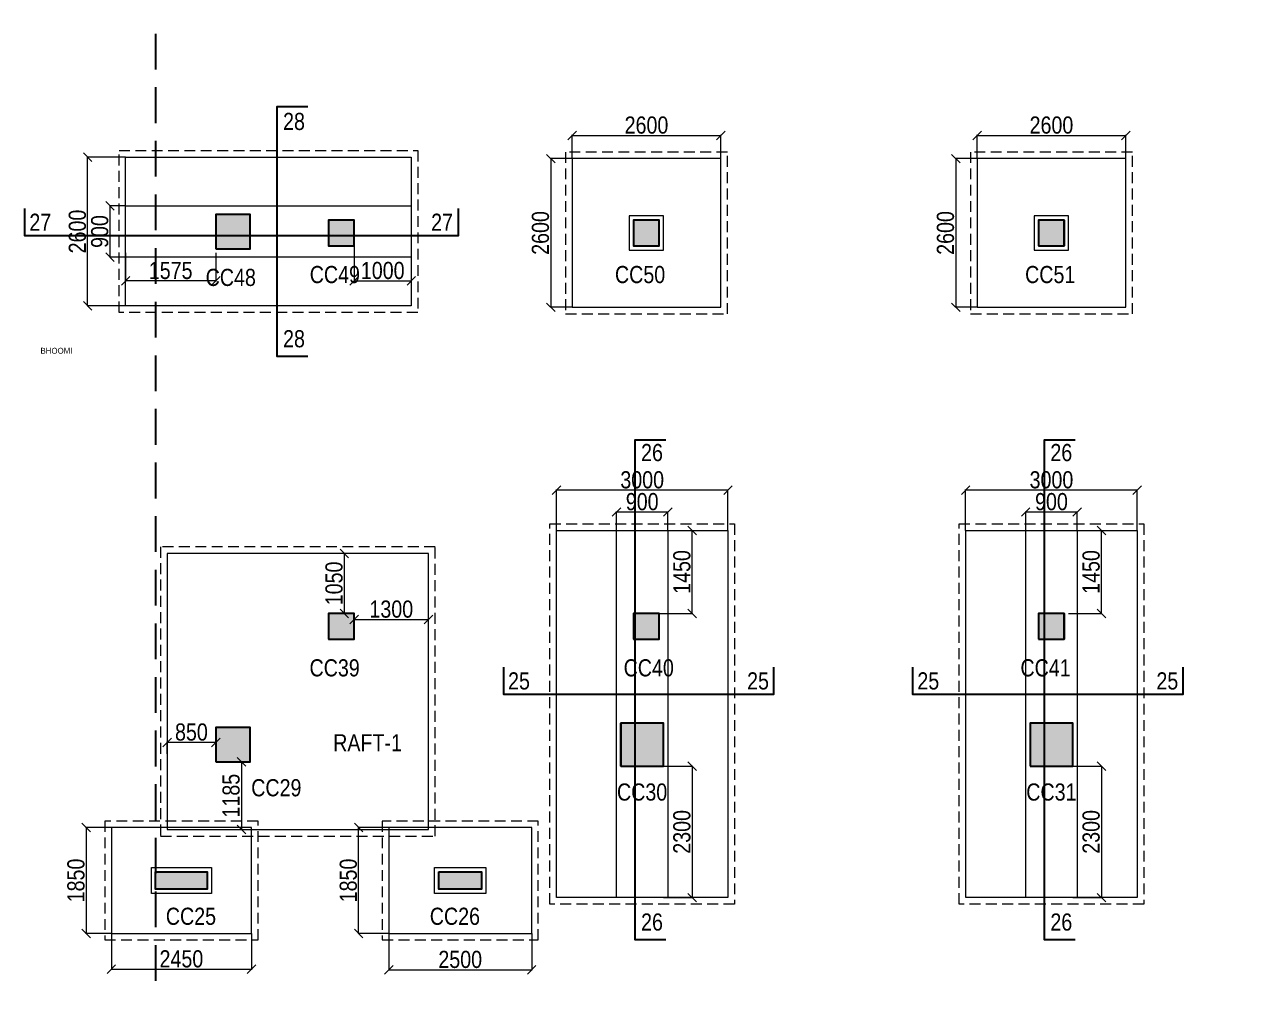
# Model space of a CAD drawing. Header units: millimetres. Extents: x 1112055 to 3390982, y -148532 to 766891.
# Drawn here: x 1939186 to 1960740, y 345314 to 362096 of the extents above; entities that cross this region are included whole.
import ezdxf

# ---------------------------------------------------------------- set-up
doc = ezdxf.new("R2010")
doc.units = ezdxf.units.MM
doc.header["$PDMODE"] = 35
doc.header["$PDSIZE"] = -25
doc.linetypes.add('DASHED2', pattern=[0.375, 0.25, -0.125])
doc.linetypes.add('Hidden', pattern=[9.525, 6.35, -3.175])
for name, color, linetype, lineweight in [('A_COL', 5, 'Continuous', 25), ('A_COL BASEMENT', 1, 'Continuous', 25), ('B COL. NO.', 3, 'Continuous', 20), ('B FINAL COLUMN', 1, 'Continuous', 30), ('B FOOTING', 49, 'Continuous', 20), ('B FOOTING DIM', 234, 'Continuous', 9), ('B P.C.C', 251, 'Continuous', 0), ('B TITLE BLOCK', 250, 'Continuous', 0)]:
    doc.layers.add(name, color=color, linetype=linetype, lineweight=lineweight)
for name, color, linetype, lineweight, true_color in [('A_COL HATCH', 7, 'Continuous', 0, 0xc0c0c0), ('B Pedestal', 7, 'Continuous', 9, 0x5c8948), ('B-COL HT', 7, 'Continuous', 0, 0x4e4f45)]:
    doc.layers.add(name, color=color, linetype=linetype, lineweight=lineweight, true_color=true_color)
doc.styles.add('SWINC', font='swissc.ttf')
doc.dimstyles.new('BHOOMI', dxfattribs={"dimtxt": 230, "dimasz": 150, "dimexe": 10, "dimexo": 0, "dimgap": 25, "dimtad": 1, "dimdec": 0, "dimzin": 0, "dimdsep": 46, "dimtxsty": 'SWINC', "dimblk": 'OBLIQUE', "dimcen": 0.09, "dimclrd": 250, "dimclre": 250, "dimclrt": 256, "dimaunit": 1, "dimadec": 3, "dimazin": 0, "dimtfac": 1, "dimtdec": 0, "dimtofl": 0, "dimtmove": 1, "dimatfit": 3, "dimfxl": 100, "dimtolj": 1, "dimtzin": 0, "dimlwd": 9, "dimlwe": 5, "dimarcsym": 0})

# ---------------------------------------------------------------- blocks, each defined once
blk = doc.blocks.new('A$C9881')
at = {"layer": 'A_COL HATCH'}
for points in [[(2420, -15077.5), (2420, -15527.5), (1970, -15527.5), (1970, -15077.5)], [(7755, -15077.5), (7755, -15527.5), (7305, -15527.5), (7305, -15077.5)], [(14840, -15077.5), (14840, -15527.5), (14390, -15527.5), (14390, -15077.5)], [(2420, -21955), (2420, -22405), (1970, -22405), (1970, -21955)], [(7755, -21955), (7755, -22405), (7305, -22405), (7305, -21955)], [(14840, -21955), (14840, -22405), (14390, -22405), (14390, -21955)]]:
    blk.add_hatch(color=256, dxfattribs=at).paths.add_polyline_path(points)
at = {"layer": 'A_COL BASEMENT'}
for points in [[(2420, -15077.5), (2420, -15527.5), (1970, -15527.5), (1970, -15077.5)], [(7755, -15077.5), (7755, -15527.5), (7305, -15527.5), (7305, -15077.5)], [(14840, -15077.5), (14840, -15527.5), (14390, -15527.5), (14390, -15077.5)], [(2420, -21955), (2420, -22405), (1970, -22405), (1970, -21955)], [(7755, -21955), (7755, -22405), (7305, -22405), (7305, -21955)], [(14840, -21955), (14840, -22405), (14390, -22405), (14390, -21955)]]:
    blk.add_lwpolyline(points, close=True, dxfattribs=at)
blk = doc.blocks.new('A$C17056')
at = {"layer": 'A_COL HATCH'}
for points in [[(-51300, -15948), (-51300, -15348), (-50700, -15348), (-50700, -15948)], [(-51300, -24920), (-51300, -24320), (-50700, -24320), (-50700, -24920)], [(-44220, -24995), (-44220, -24245), (-43470, -24245), (-43470, -24995)], [(-37060, -24995), (-37060, -24245), (-36310, -24245), (-36310, -24995)], [(-52350, -27145), (-52350, -26845), (-51450, -26845), (-51450, -27145)], [(-47400, -27145), (-47400, -26845), (-46650, -26845), (-46650, -27145)]]:
    blk.add_hatch(color=256, dxfattribs=at).paths.add_polyline_path(points)
at = {"layer": 'A_COL'}
for points in [[(-51300, -15948), (-51300, -15348), (-50700, -15348), (-50700, -15948)], [(-51300, -24920), (-51300, -24320), (-50700, -24320), (-50700, -24920)], [(-44220, -24995), (-44220, -24245), (-43470, -24245), (-43470, -24995)], [(-37060, -24995), (-37060, -24245), (-36310, -24245), (-36310, -24995)], [(-52350, -27145), (-52350, -26845), (-51450, -26845), (-51450, -27145)], [(-47400, -27145), (-47400, -26845), (-46650, -26845), (-46650, -27145)]]:
    blk.add_lwpolyline(points, close=True, dxfattribs=at)
blk = doc.blocks.new('A$C4b8f6dbc')
at = {"layer": 'A_COL'}
for name, p in [('A$C17056', (63550, 115195)), ('A$C9881', (12250, 114825))]:
    blk.add_blockref(name, p, dxfattribs=at)
blk = doc.blocks.new('_Oblique')
at = {"color": 0, "linetype": 'ByBlock', "lineweight": -2}
blk.add_line((-0.5, -0.5), (0.5, 0.5), dxfattribs=at)
blk = doc.blocks.new('*D1970')
at = {"layer": 'B FOOTING DIM', "color": 250, "lineweight": 5, "ltscale": 0.5, "transparency": 16777216}
for p, q in [((1940702, 348055), (1940253, 348055)), ((1940263, 348055), (1940263, 346205)), ((1940702, 346205), (1940253, 346205))]:
    blk.add_line(p, q, dxfattribs=at)
at = {"layer": 'Defpoints', "color": 0, "lineweight": 30, "ltscale": 0.5, "transparency": 16777216}
for p in [(1940702, 348055), (1940263, 346205), (1940702, 346205)]:
    blk.add_point(p, dxfattribs=at)
at = {"layer": 'B FOOTING DIM', "color": 250, "lineweight": 5, "ltscale": 0.5, "transparency": 16777216, "xscale": 150, "yscale": 150, "zscale": 150}
for p, rotation in [((1940263, 348055), 90), ((1940263, 346205), 270)]:
    blk.add_blockref('_Oblique', p, dxfattribs=dict(at, rotation=rotation))
at = {"layer": 'B FOOTING DIM', "ltscale": 0.5, "transparency": 16777216, "insert": (1940084, 347130), "char_height": 300, "attachment_point": 5, "rotation": 90, "style": 'SWINC'}
blk.add_mtext('\\A1;1850', dxfattribs=at)
blk = doc.blocks.new('*D1971')
at = {"layer": 'B FOOTING DIM', "color": 250, "lineweight": 5, "ltscale": 0.5, "transparency": 16777216}
for p, q in [((1940702, 346205), (1940702, 345569)), ((1943152, 346205), (1943152, 345569)), ((1940702, 345579), (1943152, 345579))]:
    blk.add_line(p, q, dxfattribs=at)
at = {"layer": 'Defpoints', "color": 0, "lineweight": 30, "ltscale": 0.5, "transparency": 16777216}
for p in [(1940702, 346205), (1943152, 346205), (1943152, 345579)]:
    blk.add_point(p, dxfattribs=at)
at = {"layer": 'B FOOTING DIM', "color": 250, "lineweight": 5, "ltscale": 0.5, "transparency": 16777216, "xscale": 150, "yscale": 150, "zscale": 150, "rotation": 180}
blk.add_blockref('_Oblique', (1940702, 345579), dxfattribs=at)
at = {"layer": 'B FOOTING DIM', "color": 250, "lineweight": 5, "ltscale": 0.5, "transparency": 16777216, "xscale": 150, "yscale": 150, "zscale": 150}
blk.add_blockref('_Oblique', (1943152, 345579), dxfattribs=at)
at = {"layer": 'B FOOTING DIM', "ltscale": 0.5, "transparency": 16777216, "insert": (1941927, 345758), "char_height": 300, "attachment_point": 5, "style": 'SWINC'}
blk.add_mtext('\\A1;2450', dxfattribs=at)
blk = doc.blocks.new('*D1972')
at = {"layer": 'B FOOTING DIM', "color": 250, "lineweight": 5, "ltscale": 0.5, "transparency": 16777216}
for p, q in [((1945552, 348055), (1945016, 348055)), ((1945026, 346205), (1945026, 348055)), ((1945552, 346205), (1945016, 346205))]:
    blk.add_line(p, q, dxfattribs=at)
at = {"layer": 'Defpoints', "color": 0, "lineweight": 30, "ltscale": 0.5, "transparency": 16777216}
for p in [(1945026, 348055), (1945552, 348055), (1945552, 346205)]:
    blk.add_point(p, dxfattribs=at)
at = {"layer": 'B FOOTING DIM', "color": 250, "lineweight": 5, "ltscale": 0.5, "transparency": 16777216, "xscale": 150, "yscale": 150, "zscale": 150}
for p, rotation in [((1945026, 348055), 90), ((1945026, 346205), 270)]:
    blk.add_blockref('_Oblique', p, dxfattribs=dict(at, rotation=rotation))
at = {"layer": 'B FOOTING DIM', "ltscale": 0.5, "transparency": 16777216, "insert": (1944847, 347130), "char_height": 300, "attachment_point": 5, "rotation": 90, "style": 'SWINC'}
blk.add_mtext('\\A1;1850', dxfattribs=at)
blk = doc.blocks.new('*D1973')
at = {"layer": 'B FOOTING DIM', "color": 250, "lineweight": 5, "ltscale": 0.5, "transparency": 16777216}
for p, q in [((1945552, 346205), (1945552, 345559)), ((1948052, 346205), (1948052, 345559)), ((1945552, 345569), (1948052, 345569))]:
    blk.add_line(p, q, dxfattribs=at)
at = {"layer": 'Defpoints', "color": 0, "lineweight": 30, "ltscale": 0.5, "transparency": 16777216}
for p in [(1945552, 346205), (1948052, 346205), (1948052, 345569)]:
    blk.add_point(p, dxfattribs=at)
at = {"layer": 'B FOOTING DIM', "color": 250, "lineweight": 5, "ltscale": 0.5, "transparency": 16777216, "xscale": 150, "yscale": 150, "zscale": 150, "rotation": 180}
blk.add_blockref('_Oblique', (1945552, 345569), dxfattribs=at)
at = {"layer": 'B FOOTING DIM', "color": 250, "lineweight": 5, "ltscale": 0.5, "transparency": 16777216, "xscale": 150, "yscale": 150, "zscale": 150}
blk.add_blockref('_Oblique', (1948052, 345569), dxfattribs=at)
at = {"layer": 'B FOOTING DIM', "ltscale": 0.5, "transparency": 16777216, "insert": (1946802, 345748), "char_height": 300, "attachment_point": 5, "style": 'SWINC'}
blk.add_mtext('\\A1;2500', dxfattribs=at)
blk = doc.blocks.new('*D2009')
at = {"layer": 'B FOOTING DIM', "color": 250, "lineweight": 5, "ltscale": 0.5, "transparency": 16777216}
for p, q in [((1949534, 353250), (1949534, 353584)), ((1949534, 353574), (1950434, 353574)), ((1950434, 353250), (1950434, 353584))]:
    blk.add_line(p, q, dxfattribs=at)
at = {"layer": 'Defpoints', "color": 0, "lineweight": 30, "ltscale": 0.5, "transparency": 16777216}
for p in [(1950434, 353574), (1949534, 353250), (1950434, 353250)]:
    blk.add_point(p, dxfattribs=at)
at = {"layer": 'B FOOTING DIM', "color": 250, "lineweight": 5, "ltscale": 0.5, "transparency": 16777216, "xscale": 150, "yscale": 150, "zscale": 150, "rotation": 180}
blk.add_blockref('_Oblique', (1949534, 353574), dxfattribs=at)
at = {"layer": 'B FOOTING DIM', "color": 250, "lineweight": 5, "ltscale": 0.5, "transparency": 16777216, "xscale": 150, "yscale": 150, "zscale": 150}
blk.add_blockref('_Oblique', (1950434, 353574), dxfattribs=at)
at = {"layer": 'B FOOTING DIM', "ltscale": 0.5, "transparency": 16777216, "insert": (1949984, 353753), "char_height": 300, "attachment_point": 5, "style": 'SWINC'}
blk.add_mtext('\\A1;900', dxfattribs=at)
blk = doc.blocks.new('*D2010')
at = {"layer": 'B FOOTING DIM', "color": 250, "lineweight": 5, "ltscale": 0.5, "transparency": 16777216}
for p, q in [((1948484, 353250), (1948484, 353966)), ((1951484, 353956), (1948484, 353956)), ((1951484, 353250), (1951484, 353966))]:
    blk.add_line(p, q, dxfattribs=at)
at = {"layer": 'Defpoints', "color": 0, "lineweight": 30, "ltscale": 0.5, "transparency": 16777216}
for p in [(1948484, 353956), (1948484, 353250), (1951484, 353250)]:
    blk.add_point(p, dxfattribs=at)
at = {"layer": 'B FOOTING DIM', "color": 250, "lineweight": 5, "ltscale": 0.5, "transparency": 16777216, "xscale": 150, "yscale": 150, "zscale": 150, "rotation": 180}
blk.add_blockref('_Oblique', (1948484, 353956), dxfattribs=at)
at = {"layer": 'B FOOTING DIM', "color": 250, "lineweight": 5, "ltscale": 0.5, "transparency": 16777216, "xscale": 150, "yscale": 150, "zscale": 150}
blk.add_blockref('_Oblique', (1951484, 353956), dxfattribs=at)
at = {"layer": 'B FOOTING DIM', "ltscale": 0.5, "transparency": 16777216, "insert": (1949984, 354135), "char_height": 300, "attachment_point": 5, "style": 'SWINC'}
blk.add_mtext('\\A1;3000', dxfattribs=at)
blk = doc.blocks.new('*D2011')
at = {"layer": 'B FOOTING DIM', "color": 250, "lineweight": 5, "ltscale": 0.5, "transparency": 16777216}
for p, q in [((1950284, 353250), (1950868, 353250)), ((1950858, 351800), (1950858, 353250)), ((1950284, 351800), (1950868, 351800))]:
    blk.add_line(p, q, dxfattribs=at)
at = {"layer": 'Defpoints', "color": 0, "lineweight": 30, "ltscale": 0.5, "transparency": 16777216}
for p in [(1950284, 353250), (1950858, 353250), (1950284, 351800)]:
    blk.add_point(p, dxfattribs=at)
at = {"layer": 'B FOOTING DIM', "color": 250, "lineweight": 5, "ltscale": 0.5, "transparency": 16777216, "xscale": 150, "yscale": 150, "zscale": 150}
for p, rotation in [((1950858, 353250), 90), ((1950858, 351800), 270)]:
    blk.add_blockref('_Oblique', p, dxfattribs=dict(at, rotation=rotation))
at = {"layer": 'B FOOTING DIM', "ltscale": 0.5, "transparency": 16777216, "insert": (1950679, 352525), "char_height": 300, "attachment_point": 5, "rotation": 90, "style": 'SWINC'}
blk.add_mtext('\\A1;1450', dxfattribs=at)
blk = doc.blocks.new('*D2012')
at = {"layer": 'B FOOTING DIM', "color": 250, "lineweight": 5, "ltscale": 0.5, "transparency": 16777216}
for p, q in [((1950359, 349130), (1950868, 349130)), ((1950858, 349130), (1950858, 346830)), ((1950359, 346830), (1950868, 346830))]:
    blk.add_line(p, q, dxfattribs=at)
at = {"layer": 'Defpoints', "color": 0, "lineweight": 30, "ltscale": 0.5, "transparency": 16777216}
for p in [(1950359, 349130), (1950359, 346830), (1950858, 346830)]:
    blk.add_point(p, dxfattribs=at)
at = {"layer": 'B FOOTING DIM', "color": 250, "lineweight": 5, "ltscale": 0.5, "transparency": 16777216, "xscale": 150, "yscale": 150, "zscale": 150}
for p, rotation in [((1950858, 349130), 90), ((1950858, 346830), 270)]:
    blk.add_blockref('_Oblique', p, dxfattribs=dict(at, rotation=rotation))
at = {"layer": 'B FOOTING DIM', "ltscale": 0.5, "transparency": 16777216, "insert": (1950679, 347980), "char_height": 300, "attachment_point": 5, "rotation": 90, "style": 'SWINC'}
blk.add_mtext('\\A1;2300', dxfattribs=at)
blk = doc.blocks.new('*D2013')
at = {"layer": 'B FOOTING DIM', "color": 250, "lineweight": 5, "ltscale": 0.5, "transparency": 16777216}
for p, q in [((1956690, 353250), (1956690, 353584)), ((1956690, 353574), (1957590, 353574)), ((1957590, 353250), (1957590, 353584))]:
    blk.add_line(p, q, dxfattribs=at)
at = {"layer": 'Defpoints', "color": 0, "lineweight": 30, "ltscale": 0.5, "transparency": 16777216}
for p in [(1957590, 353574), (1956690, 353250), (1957590, 353250)]:
    blk.add_point(p, dxfattribs=at)
at = {"layer": 'B FOOTING DIM', "color": 250, "lineweight": 5, "ltscale": 0.5, "transparency": 16777216, "xscale": 150, "yscale": 150, "zscale": 150, "rotation": 180}
blk.add_blockref('_Oblique', (1956690, 353574), dxfattribs=at)
at = {"layer": 'B FOOTING DIM', "color": 250, "lineweight": 5, "ltscale": 0.5, "transparency": 16777216, "xscale": 150, "yscale": 150, "zscale": 150}
blk.add_blockref('_Oblique', (1957590, 353574), dxfattribs=at)
at = {"layer": 'B FOOTING DIM', "ltscale": 0.5, "transparency": 16777216, "insert": (1957140, 353753), "char_height": 300, "attachment_point": 5, "style": 'SWINC'}
blk.add_mtext('\\A1;900', dxfattribs=at)
blk = doc.blocks.new('*D2014')
at = {"layer": 'B FOOTING DIM', "color": 250, "lineweight": 5, "ltscale": 0.5, "transparency": 16777216}
for p, q in [((1955640, 353250), (1955640, 353966)), ((1958640, 353956), (1955640, 353956)), ((1958640, 353250), (1958640, 353966))]:
    blk.add_line(p, q, dxfattribs=at)
at = {"layer": 'Defpoints', "color": 0, "lineweight": 30, "ltscale": 0.5, "transparency": 16777216}
for p in [(1955640, 353956), (1955640, 353250), (1958640, 353250)]:
    blk.add_point(p, dxfattribs=at)
at = {"layer": 'B FOOTING DIM', "color": 250, "lineweight": 5, "ltscale": 0.5, "transparency": 16777216, "xscale": 150, "yscale": 150, "zscale": 150, "rotation": 180}
blk.add_blockref('_Oblique', (1955640, 353956), dxfattribs=at)
at = {"layer": 'B FOOTING DIM', "color": 250, "lineweight": 5, "ltscale": 0.5, "transparency": 16777216, "xscale": 150, "yscale": 150, "zscale": 150}
blk.add_blockref('_Oblique', (1958640, 353956), dxfattribs=at)
at = {"layer": 'B FOOTING DIM', "ltscale": 0.5, "transparency": 16777216, "insert": (1957140, 354135), "char_height": 300, "attachment_point": 5, "style": 'SWINC'}
blk.add_mtext('\\A1;3000', dxfattribs=at)
blk = doc.blocks.new('*D2015')
at = {"layer": 'B FOOTING DIM', "color": 250, "lineweight": 5, "ltscale": 0.5, "transparency": 16777216}
for p, q in [((1957440, 353250), (1958024, 353250)), ((1958014, 351800), (1958014, 353250)), ((1957440, 351800), (1958024, 351800))]:
    blk.add_line(p, q, dxfattribs=at)
at = {"layer": 'Defpoints', "color": 0, "lineweight": 30, "ltscale": 0.5, "transparency": 16777216}
for p in [(1957440, 353250), (1958014, 353250), (1957440, 351800)]:
    blk.add_point(p, dxfattribs=at)
at = {"layer": 'B FOOTING DIM', "color": 250, "lineweight": 5, "ltscale": 0.5, "transparency": 16777216, "xscale": 150, "yscale": 150, "zscale": 150}
for p, rotation in [((1958014, 353250), 90), ((1958014, 351800), 270)]:
    blk.add_blockref('_Oblique', p, dxfattribs=dict(at, rotation=rotation))
at = {"layer": 'B FOOTING DIM', "ltscale": 0.5, "transparency": 16777216, "insert": (1957835, 352525), "char_height": 300, "attachment_point": 5, "rotation": 90, "style": 'SWINC'}
blk.add_mtext('\\A1;1450', dxfattribs=at)
blk = doc.blocks.new('*D2016')
at = {"layer": 'B FOOTING DIM', "color": 250, "lineweight": 5, "ltscale": 0.5, "transparency": 16777216}
for p, q in [((1957515, 349130), (1958024, 349130)), ((1958014, 349130), (1958014, 346830)), ((1957515, 346830), (1958024, 346830))]:
    blk.add_line(p, q, dxfattribs=at)
at = {"layer": 'Defpoints', "color": 0, "lineweight": 30, "ltscale": 0.5, "transparency": 16777216}
for p in [(1957515, 349130), (1957515, 346830), (1958014, 346830)]:
    blk.add_point(p, dxfattribs=at)
at = {"layer": 'B FOOTING DIM', "color": 250, "lineweight": 5, "ltscale": 0.5, "transparency": 16777216, "xscale": 150, "yscale": 150, "zscale": 150}
for p, rotation in [((1958014, 349130), 90), ((1958014, 346830), 270)]:
    blk.add_blockref('_Oblique', p, dxfattribs=dict(at, rotation=rotation))
at = {"layer": 'B FOOTING DIM', "ltscale": 0.5, "transparency": 16777216, "insert": (1957835, 347980), "char_height": 300, "attachment_point": 5, "rotation": 90, "style": 'SWINC'}
blk.add_mtext('\\A1;2300', dxfattribs=at)
blk = doc.blocks.new('*D1818')
at = {"layer": 'B FOOTING DIM', "color": 250, "lineweight": 5, "ltscale": 0.5, "transparency": 16777216}
for p, q in [((1940952, 358103), (1940952, 357606)), ((1942527, 358103), (1942527, 357606)), ((1942527, 357616), (1940952, 357616))]:
    blk.add_line(p, q, dxfattribs=at)
at = {"layer": 'Defpoints', "color": 0, "lineweight": 30, "ltscale": 0.5, "transparency": 16777216}
for p in [(1940952, 358103), (1942527, 358103), (1940952, 357616)]:
    blk.add_point(p, dxfattribs=at)
at = {"layer": 'B FOOTING DIM', "color": 250, "lineweight": 5, "ltscale": 0.5, "transparency": 16777216, "xscale": 150, "yscale": 150, "zscale": 150, "rotation": 180}
blk.add_blockref('_Oblique', (1940952, 357616), dxfattribs=at)
at = {"layer": 'B FOOTING DIM', "color": 250, "lineweight": 5, "ltscale": 0.5, "transparency": 16777216, "xscale": 150, "yscale": 150, "zscale": 150}
blk.add_blockref('_Oblique', (1942527, 357616), dxfattribs=at)
at = {"layer": 'B FOOTING DIM', "ltscale": 0.5, "transparency": 16777216, "insert": (1941739, 357795), "char_height": 300, "attachment_point": 5, "style": 'SWINC'}
blk.add_mtext('\\A1;1575', dxfattribs=at)
blk = doc.blocks.new('*D1819')
at = {"layer": 'B FOOTING DIM', "color": 250, "lineweight": 5, "ltscale": 0.5, "transparency": 16777216}
for p, q in [((1944947, 358328), (1944947, 357606)), ((1945947, 358328), (1945947, 357606)), ((1944947, 357616), (1945947, 357616))]:
    blk.add_line(p, q, dxfattribs=at)
at = {"layer": 'Defpoints', "color": 0, "lineweight": 30, "ltscale": 0.5, "transparency": 16777216}
for p in [(1944947, 358328), (1945947, 358328), (1945947, 357616)]:
    blk.add_point(p, dxfattribs=at)
at = {"layer": 'B FOOTING DIM', "color": 250, "lineweight": 5, "ltscale": 0.5, "transparency": 16777216, "xscale": 150, "yscale": 150, "zscale": 150, "rotation": 180}
blk.add_blockref('_Oblique', (1944947, 357616), dxfattribs=at)
at = {"layer": 'B FOOTING DIM', "color": 250, "lineweight": 5, "ltscale": 0.5, "transparency": 16777216, "xscale": 150, "yscale": 150, "zscale": 150}
blk.add_blockref('_Oblique', (1945947, 357616), dxfattribs=at)
at = {"layer": 'B FOOTING DIM', "ltscale": 0.5, "transparency": 16777216, "insert": (1945447, 357795), "char_height": 300, "attachment_point": 5, "style": 'SWINC'}
blk.add_mtext('\\A1;1000', dxfattribs=at)
blk = doc.blocks.new('*D2021')
at = {"layer": 'B FOOTING DIM', "color": 250, "lineweight": 5, "ltscale": 0.5, "transparency": 16777216}
for p, q in [((1940952, 358928), (1940669, 358928)), ((1940679, 358028), (1940679, 358928)), ((1940952, 358028), (1940669, 358028))]:
    blk.add_line(p, q, dxfattribs=at)
at = {"layer": 'Defpoints', "color": 0, "lineweight": 30, "ltscale": 0.5, "transparency": 16777216}
for p in [(1940679, 358928), (1940952, 358928), (1940952, 358028)]:
    blk.add_point(p, dxfattribs=at)
at = {"layer": 'B FOOTING DIM', "color": 250, "lineweight": 5, "ltscale": 0.5, "transparency": 16777216, "xscale": 150, "yscale": 150, "zscale": 150}
for p, rotation in [((1940679, 358928), 90), ((1940679, 358028), 270)]:
    blk.add_blockref('_Oblique', p, dxfattribs=dict(at, rotation=rotation))
at = {"layer": 'B FOOTING DIM', "ltscale": 0.5, "transparency": 16777216, "insert": (1940500, 358478), "char_height": 300, "attachment_point": 5, "rotation": 90, "style": 'SWINC'}
blk.add_mtext('\\A1;900', dxfattribs=at)
blk = doc.blocks.new('*D2022')
at = {"layer": 'B FOOTING DIM', "color": 250, "lineweight": 5, "ltscale": 0.5, "transparency": 16777216}
for p, q in [((1940952, 359778), (1940278, 359778)), ((1940288, 357178), (1940288, 359778)), ((1940952, 357178), (1940278, 357178))]:
    blk.add_line(p, q, dxfattribs=at)
at = {"layer": 'Defpoints', "color": 0, "lineweight": 30, "ltscale": 0.5, "transparency": 16777216}
for p in [(1940288, 359778), (1940952, 359778), (1940952, 357178)]:
    blk.add_point(p, dxfattribs=at)
at = {"layer": 'B FOOTING DIM', "color": 250, "lineweight": 5, "ltscale": 0.5, "transparency": 16777216, "xscale": 150, "yscale": 150, "zscale": 150}
for p, rotation in [((1940288, 359778), 90), ((1940288, 357178), 270)]:
    blk.add_blockref('_Oblique', p, dxfattribs=dict(at, rotation=rotation))
at = {"layer": 'B FOOTING DIM', "ltscale": 0.5, "transparency": 16777216, "insert": (1940109, 358478), "char_height": 300, "attachment_point": 5, "rotation": 90, "style": 'SWINC'}
blk.add_mtext('\\A1;2600', dxfattribs=at)
blk = doc.blocks.new('*D2026')
at = {"layer": 'B FOOTING DIM', "color": 250, "lineweight": 5, "ltscale": 0.5, "transparency": 16777216}
for p, q in [((1948759, 359753), (1948759, 360169)), ((1951359, 359753), (1951359, 360169)), ((1948759, 360159), (1951359, 360159))]:
    blk.add_line(p, q, dxfattribs=at)
at = {"layer": 'Defpoints', "color": 0, "lineweight": 30, "ltscale": 0.5, "transparency": 16777216}
for p in [(1951359, 360159), (1948759, 359753), (1951359, 359753)]:
    blk.add_point(p, dxfattribs=at)
at = {"layer": 'B FOOTING DIM', "color": 250, "lineweight": 5, "ltscale": 0.5, "transparency": 16777216, "xscale": 150, "yscale": 150, "zscale": 150, "rotation": 180}
blk.add_blockref('_Oblique', (1948759, 360159), dxfattribs=at)
at = {"layer": 'B FOOTING DIM', "color": 250, "lineweight": 5, "ltscale": 0.5, "transparency": 16777216, "xscale": 150, "yscale": 150, "zscale": 150}
blk.add_blockref('_Oblique', (1951359, 360159), dxfattribs=at)
at = {"layer": 'B FOOTING DIM', "ltscale": 0.5, "transparency": 16777216, "insert": (1950059, 360338), "char_height": 300, "attachment_point": 5, "style": 'SWINC'}
blk.add_mtext('\\A1;2600', dxfattribs=at)
blk = doc.blocks.new('*D2027')
at = {"layer": 'B FOOTING DIM', "color": 250, "lineweight": 5, "ltscale": 0.5, "transparency": 16777216}
for p, q in [((1948759, 359753), (1948376, 359753)), ((1948386, 359753), (1948386, 357153)), ((1948759, 357153), (1948376, 357153))]:
    blk.add_line(p, q, dxfattribs=at)
at = {"layer": 'Defpoints', "color": 0, "lineweight": 30, "ltscale": 0.5, "transparency": 16777216}
for p in [(1948759, 359753), (1948386, 357153), (1948759, 357153)]:
    blk.add_point(p, dxfattribs=at)
at = {"layer": 'B FOOTING DIM', "color": 250, "lineweight": 5, "ltscale": 0.5, "transparency": 16777216, "xscale": 150, "yscale": 150, "zscale": 150}
for p, rotation in [((1948386, 359753), 90), ((1948386, 357153), 270)]:
    blk.add_blockref('_Oblique', p, dxfattribs=dict(at, rotation=rotation))
at = {"layer": 'B FOOTING DIM', "ltscale": 0.5, "transparency": 16777216, "insert": (1948206, 358453), "char_height": 300, "attachment_point": 5, "rotation": 90, "style": 'SWINC'}
blk.add_mtext('\\A1;2600', dxfattribs=at)
blk = doc.blocks.new('*D2028')
at = {"layer": 'B FOOTING DIM', "color": 250, "lineweight": 5, "ltscale": 0.5, "transparency": 16777216}
for p, q in [((1955840, 359753), (1955840, 360169)), ((1958440, 359753), (1958440, 360169)), ((1955840, 360159), (1958440, 360159))]:
    blk.add_line(p, q, dxfattribs=at)
at = {"layer": 'Defpoints', "color": 0, "lineweight": 30, "ltscale": 0.5, "transparency": 16777216}
for p in [(1958440, 360159), (1955840, 359753), (1958440, 359753)]:
    blk.add_point(p, dxfattribs=at)
at = {"layer": 'B FOOTING DIM', "color": 250, "lineweight": 5, "ltscale": 0.5, "transparency": 16777216, "xscale": 150, "yscale": 150, "zscale": 150, "rotation": 180}
blk.add_blockref('_Oblique', (1955840, 360159), dxfattribs=at)
at = {"layer": 'B FOOTING DIM', "color": 250, "lineweight": 5, "ltscale": 0.5, "transparency": 16777216, "xscale": 150, "yscale": 150, "zscale": 150}
blk.add_blockref('_Oblique', (1958440, 360159), dxfattribs=at)
at = {"layer": 'B FOOTING DIM', "ltscale": 0.5, "transparency": 16777216, "insert": (1957140, 360338), "char_height": 300, "attachment_point": 5, "style": 'SWINC'}
blk.add_mtext('\\A1;2600', dxfattribs=at)
blk = doc.blocks.new('*D2029')
at = {"layer": 'B FOOTING DIM', "color": 250, "lineweight": 5, "ltscale": 0.5, "transparency": 16777216}
for p, q in [((1955840, 359753), (1955457, 359753)), ((1955467, 359753), (1955467, 357153)), ((1955840, 357153), (1955457, 357153))]:
    blk.add_line(p, q, dxfattribs=at)
at = {"layer": 'Defpoints', "color": 0, "lineweight": 30, "ltscale": 0.5, "transparency": 16777216}
for p in [(1955840, 359753), (1955467, 357153), (1955840, 357153)]:
    blk.add_point(p, dxfattribs=at)
at = {"layer": 'B FOOTING DIM', "color": 250, "lineweight": 5, "ltscale": 0.5, "transparency": 16777216, "xscale": 150, "yscale": 150, "zscale": 150}
for p, rotation in [((1955467, 359753), 90), ((1955467, 357153), 270)]:
    blk.add_blockref('_Oblique', p, dxfattribs=dict(at, rotation=rotation))
at = {"layer": 'B FOOTING DIM', "ltscale": 0.5, "transparency": 16777216, "insert": (1955288, 358453), "char_height": 300, "attachment_point": 5, "rotation": 90, "style": 'SWINC'}
blk.add_mtext('\\A1;2600', dxfattribs=at)
blk = doc.blocks.new('*D1843')
at = {"layer": 'B FOOTING DIM', "color": 250, "lineweight": 5, "ltscale": 0.5, "transparency": 16777216}
for p, q in [((1944947, 351555), (1944947, 351705)), ((1944947, 351695), (1946247, 351695)), ((1946247, 351572), (1946247, 351705))]:
    blk.add_line(p, q, dxfattribs=at)
at = {"layer": 'Defpoints', "color": 0, "lineweight": 30, "ltscale": 0.5, "transparency": 16777216}
for p in [(1944947, 351555), (1946247, 351695), (1946247, 351572)]:
    blk.add_point(p, dxfattribs=at)
at = {"layer": 'B FOOTING DIM', "color": 250, "lineweight": 5, "ltscale": 0.5, "transparency": 16777216, "xscale": 150, "yscale": 150, "zscale": 150, "rotation": 180}
blk.add_blockref('_Oblique', (1944947, 351695), dxfattribs=at)
at = {"layer": 'B FOOTING DIM', "color": 250, "lineweight": 5, "ltscale": 0.5, "transparency": 16777216, "xscale": 150, "yscale": 150, "zscale": 150}
blk.add_blockref('_Oblique', (1946247, 351695), dxfattribs=at)
at = {"layer": 'B FOOTING DIM', "ltscale": 0.5, "transparency": 16777216, "insert": (1945597, 351874), "char_height": 300, "attachment_point": 5, "style": 'SWINC'}
blk.add_mtext('\\A1;1300', dxfattribs=at)
blk = doc.blocks.new('*D1844')
at = {"layer": 'B FOOTING DIM', "color": 250, "lineweight": 5, "ltscale": 0.5, "transparency": 16777216}
for p, q in [((1941677, 349346), (1941677, 349555)), ((1942527, 349545), (1941677, 349545)), ((1942527, 349340), (1942527, 349555))]:
    blk.add_line(p, q, dxfattribs=at)
at = {"layer": 'Defpoints', "color": 0, "lineweight": 30, "ltscale": 0.5, "transparency": 16777216}
for p in [(1941677, 349545), (1941677, 349346), (1942527, 349340)]:
    blk.add_point(p, dxfattribs=at)
at = {"layer": 'B FOOTING DIM', "color": 250, "lineweight": 5, "ltscale": 0.5, "transparency": 16777216, "xscale": 150, "yscale": 150, "zscale": 150, "rotation": 180}
blk.add_blockref('_Oblique', (1941677, 349545), dxfattribs=at)
at = {"layer": 'B FOOTING DIM', "color": 250, "lineweight": 5, "ltscale": 0.5, "transparency": 16777216, "xscale": 150, "yscale": 150, "zscale": 150}
blk.add_blockref('_Oblique', (1942527, 349545), dxfattribs=at)
at = {"layer": 'B FOOTING DIM', "ltscale": 0.5, "transparency": 16777216, "insert": (1942102, 349724), "char_height": 300, "attachment_point": 5, "style": 'SWINC'}
blk.add_mtext('\\A1;850', dxfattribs=at)
blk = doc.blocks.new('*D1845')
at = {"layer": 'B FOOTING DIM', "color": 250, "lineweight": 5, "ltscale": 0.5, "transparency": 16777216}
for p, q in [((1944947, 352850), (1944766, 352850)), ((1944776, 351800), (1944776, 352850)), ((1944947, 351800), (1944766, 351800))]:
    blk.add_line(p, q, dxfattribs=at)
at = {"layer": 'Defpoints', "color": 0, "lineweight": 30, "ltscale": 0.5, "transparency": 16777216}
for p in [(1944776, 352850), (1944947, 352850), (1944947, 351800)]:
    blk.add_point(p, dxfattribs=at)
at = {"layer": 'B FOOTING DIM', "color": 250, "lineweight": 5, "ltscale": 0.5, "transparency": 16777216, "xscale": 150, "yscale": 150, "zscale": 150}
for p, rotation in [((1944776, 352850), 90), ((1944776, 351800), 270)]:
    blk.add_blockref('_Oblique', p, dxfattribs=dict(at, rotation=rotation))
at = {"layer": 'B FOOTING DIM', "ltscale": 0.5, "transparency": 16777216, "insert": (1944597, 352325), "char_height": 300, "attachment_point": 5, "rotation": 90, "style": 'SWINC'}
blk.add_mtext('\\A1;1050', dxfattribs=at)
blk = doc.blocks.new('*D1846')
at = {"layer": 'B FOOTING DIM', "color": 250, "lineweight": 5, "ltscale": 0.5, "transparency": 16777216}
for p, q in [((1942827, 349205), (1942986, 349205)), ((1942976, 349205), (1942976, 348020)), ((1942827, 348020), (1942986, 348020))]:
    blk.add_line(p, q, dxfattribs=at)
at = {"layer": 'Defpoints', "color": 0, "lineweight": 30, "ltscale": 0.5, "transparency": 16777216}
for p in [(1942827, 349205), (1942827, 348020), (1942976, 348020)]:
    blk.add_point(p, dxfattribs=at)
at = {"layer": 'B FOOTING DIM', "color": 250, "lineweight": 5, "ltscale": 0.5, "transparency": 16777216, "xscale": 150, "yscale": 150, "zscale": 150}
for p, rotation in [((1942976, 349205), 90), ((1942976, 348020), 270)]:
    blk.add_blockref('_Oblique', p, dxfattribs=dict(at, rotation=rotation))
at = {"layer": 'B FOOTING DIM', "ltscale": 0.5, "transparency": 16777216, "insert": (1942797, 348613), "char_height": 300, "attachment_point": 5, "rotation": 90, "style": 'SWINC'}
blk.add_mtext('\\A1;1185', dxfattribs=at)

msp = doc.modelspace()

# ---------------------------------------------------------------- hatches: boundary and pattern name
at = {"layer": 'B-COL HT', "lineweight": 0}
h = msp.add_hatch(color=250, dxfattribs=at)
h.dxf.hatch_style = 1
h.paths.add_polyline_path([(1942526.9, 358177.6), (1943126.9, 358177.6), (1943126.9, 358777.6), (1942526.9, 358777.6)])
h = msp.add_hatch(color=250, dxfattribs=at)
h.dxf.hatch_style = 1
h.paths.add_polyline_path([(1944496.9, 358227.6), (1944946.9, 358227.6), (1944946.9, 358677.6), (1944496.9, 358677.6)])
h = msp.add_hatch(color=250, dxfattribs=at)
h.dxf.hatch_style = 1
h.paths.add_polyline_path([(1944496.9, 358227.6), (1944946.9, 358227.6), (1944946.9, 358677.6), (1944496.9, 358677.6)])
h = msp.add_hatch(color=250, dxfattribs=at)
h.dxf.hatch_style = 1
h.paths.add_polyline_path([(1949833.6, 358227.6), (1950283.6, 358227.6), (1950283.6, 358677.6), (1949833.6, 358677.6)])
h = msp.add_hatch(color=250, dxfattribs=at)
h.dxf.hatch_style = 1
h.paths.add_polyline_path([(1956915.2, 358227.6), (1957365.2, 358227.6), (1957365.2, 358677.6), (1956915.2, 358677.6)])
h = msp.add_hatch(color=250, dxfattribs=at)
h.dxf.hatch_style = 1
h.paths.add_polyline_path([(1944496.9, 351350.1), (1944946.9, 351350.1), (1944946.9, 351800.1), (1944496.9, 351800.1)])
h = msp.add_hatch(color=250, dxfattribs=at)
h.dxf.hatch_style = 1
h.paths.add_polyline_path([(1944496.9, 351350.1), (1944946.9, 351350.1), (1944946.9, 351800.1), (1944496.9, 351800.1)])
h = msp.add_hatch(color=250, dxfattribs=at)
h.dxf.hatch_style = 1
h.paths.add_polyline_path([(1949833.6, 351350.1), (1950283.6, 351350.1), (1950283.6, 351800.1), (1949833.6, 351800.1)])
h = msp.add_hatch(color=250, dxfattribs=at)
h.dxf.hatch_style = 1
h.paths.add_polyline_path([(1956915.2, 351350.1), (1957365.2, 351350.1), (1957365.2, 351800.1), (1956915.2, 351800.1)])
h = msp.add_hatch(color=250, dxfattribs=at)
h.dxf.hatch_style = 1
h.paths.add_polyline_path([(1956915.2, 351350.1), (1957365.2, 351350.1), (1957365.2, 351800.1), (1956915.2, 351800.1)])
h = msp.add_hatch(color=250, dxfattribs=at)
h.dxf.hatch_style = 1
h.paths.add_polyline_path([(1949608.6, 349130.1), (1950358.6, 349130.1), (1950358.6, 349880.1), (1949608.6, 349880.1)])
h = msp.add_hatch(color=250, dxfattribs=at)
h.dxf.hatch_style = 1
h.paths.add_polyline_path([(1956765.2, 349130.1), (1957515.2, 349130.1), (1957515.2, 349880.1), (1956765.2, 349880.1)])
h = msp.add_hatch(color=250, dxfattribs=at)
h.dxf.hatch_style = 1
h.paths.add_polyline_path([(1942526.9, 349205.1), (1943126.9, 349205.1), (1943126.9, 349805.1), (1942526.9, 349805.1)])
h = msp.add_hatch(color=250, dxfattribs=at)
h.dxf.hatch_style = 1
h.paths.add_polyline_path([(1941476.9, 347280.1), (1942376.9, 347280.1), (1942376.9, 346980.1), (1941476.9, 346980.1)])
h = msp.add_hatch(color=250, dxfattribs=at)
h.dxf.hatch_style = 1
h.paths.add_polyline_path([(1946426.9, 347280.1), (1947176.9, 347280.1), (1947176.9, 346980.1), (1946426.9, 346980.1)])

# ---------------------------------------------------------------- linework, layer by layer
at = {"color": 16, "linetype": 'DASHED2', "lineweight": 30, "ltscale": 2500}
msp.add_lwpolyline([(1941476.9, 332280.1), (1993826.9, 332280.1), (1993826.9, 374125.1), (1941476.9, 374125.1)], close=True, dxfattribs=at)
at = {"color": 6, "lineweight": 30}
for points in [[(1944136.3, 360658.2), (1943596.3, 360658.2), (1943596.3, 356298.2), (1944136.3, 356298.2)], [(1939186.3, 358878.2), (1939186.3, 358408.2), (1946771.3, 358408.2), (1946771.3, 358878.2)], [(1950396.3, 354828.2), (1949856.3, 354828.2), (1949856.3, 346098.2), (1950396.3, 346098.2)], [(1957552.9, 354828.2), (1957012.9, 354828.2), (1957012.9, 346098.2), (1957552.9, 346098.2)], [(1947556.3, 350858.2), (1947556.3, 350388.2), (1952286.3, 350388.2), (1952286.3, 350858.2)], [(1954712.9, 350858.2), (1954712.9, 350388.2), (1959442.9, 350388.2), (1959442.9, 350858.2)]]:
    msp.add_lwpolyline(points, dxfattribs=at)
at = {"layer": 'B FINAL COLUMN', "color": 1}
for points in [[(1942526.9, 358177.6), (1943126.9, 358177.6), (1943126.9, 358777.6), (1942526.9, 358777.6)], [(1944496.9, 358227.6), (1944946.9, 358227.6), (1944946.9, 358677.6), (1944496.9, 358677.6)], [(1949833.6, 358227.6), (1950283.6, 358227.6), (1950283.6, 358677.6), (1949833.6, 358677.6)], [(1956915.2, 358227.6), (1957365.2, 358227.6), (1957365.2, 358677.6), (1956915.2, 358677.6)], [(1944496.9, 351350.1), (1944946.9, 351350.1), (1944946.9, 351800.1), (1944496.9, 351800.1)], [(1949833.6, 351350.1), (1950283.6, 351350.1), (1950283.6, 351800.1), (1949833.6, 351800.1)], [(1956915.2, 351350.1), (1957365.2, 351350.1), (1957365.2, 351800.1), (1956915.2, 351800.1)], [(1949608.6, 349130.1), (1950358.6, 349130.1), (1950358.6, 349880.1), (1949608.6, 349880.1)], [(1956765.2, 349130.1), (1957515.2, 349130.1), (1957515.2, 349880.1), (1956765.2, 349880.1)]]:
    msp.add_lwpolyline(points, close=True, dxfattribs=at)
at = {"layer": 'B FINAL COLUMN', "color": 4}
for points in [[(1944496.9, 358227.6), (1944946.9, 358227.6), (1944946.9, 358677.6), (1944496.9, 358677.6)], [(1944496.9, 351350.1), (1944946.9, 351350.1), (1944946.9, 351800.1), (1944496.9, 351800.1)], [(1956915.2, 351350.1), (1957365.2, 351350.1), (1957365.2, 351800.1), (1956915.2, 351800.1)]]:
    msp.add_lwpolyline(points, close=True, dxfattribs=at)
at = {"layer": 'B FINAL COLUMN'}
for points in [[(1942526.9, 349205.1), (1943126.9, 349205.1), (1943126.9, 349805.1), (1942526.9, 349805.1)], [(1941476.9, 347280.1), (1942376.9, 347280.1), (1942376.9, 346980.1), (1941476.9, 346980.1)], [(1946426.9, 347280.1), (1947176.9, 347280.1), (1947176.9, 346980.1), (1946426.9, 346980.1)]]:
    msp.add_lwpolyline(points, close=True, dxfattribs=at)
at = {"layer": 'B FOOTING'}
for points in [[(1940951.9, 357177.6), (1940951.9, 359777.6), (1945946.9, 359777.6), (1945946.9, 357177.6)], [(1948758.6, 357152.6), (1951358.6, 357152.6), (1951358.6, 359752.6), (1948758.6, 359752.6)], [(1955840.2, 357152.6), (1958440.2, 357152.6), (1958440.2, 359752.6), (1955840.2, 359752.6)], [(1948483.6, 353250.1), (1951483.6, 353250.1), (1951483.6, 346830.1), (1948483.6, 346830.1)], [(1955640.2, 353250.1), (1958640.2, 353250.1), (1958640.2, 346830.1), (1955640.2, 346830.1)], [(1946246.7, 352850.2), (1941676.7, 352850.2), (1941676.7, 348020.1), (1946246.7, 348020.1)], [(1940701.9, 348055.1), (1940701.9, 346205.1), (1943151.9, 346205.1), (1943151.9, 348055.1)], [(1945551.9, 346205.1), (1948051.9, 346205.1), (1948051.9, 348055.1), (1945551.9, 348055.1)]]:
    msp.add_lwpolyline(points, close=True, dxfattribs=at)
at = {"layer": 'B P.C.C', "color": 250, "linetype": 'Hidden', "lineweight": 0, "ltscale": 30}
for points in [[(1940836.9, 357062.6), (1940836.9, 359892.6), (1946061.9, 359892.6), (1946061.9, 357062.6)], [(1948643.6, 357037.6), (1951473.6, 357037.6), (1951473.6, 359867.6), (1948643.6, 359867.6)], [(1955725.2, 357037.6), (1958555.2, 357037.6), (1958555.2, 359867.6), (1955725.2, 359867.6)], [(1948368.6, 353365.1), (1951598.6, 353365.1), (1951598.6, 346715.1), (1948368.6, 346715.1)], [(1955525.2, 353365.1), (1958755.2, 353365.1), (1958755.2, 346715.1), (1955525.2, 346715.1)], [(1946361.7, 352965.2), (1941561.7, 352965.2), (1941561.7, 347905.1), (1946361.7, 347905.1)], [(1940586.9, 348170.1), (1940586.9, 346090.1), (1943266.9, 346090.1), (1943266.9, 348170.1)], [(1945436.9, 346090.1), (1948166.9, 346090.1), (1948166.9, 348170.1), (1945436.9, 348170.1)]]:
    msp.add_lwpolyline(points, close=True, dxfattribs=at)
at = {"layer": 'B Pedestal', "color": 87, "lineweight": 9}
for points in [[(1940951.9, 358027.6), (1940951.9, 358927.6), (1945946.9, 358927.6), (1945946.9, 358027.6)], [(1949758.6, 358152.6), (1950358.6, 358152.6), (1950358.6, 358752.6), (1949758.6, 358752.6)], [(1956840.2, 358152.6), (1957440.2, 358152.6), (1957440.2, 358752.6), (1956840.2, 358752.6)], [(1949533.6, 353250.1), (1950433.6, 353250.1), (1950433.6, 346830.1), (1949533.6, 346830.1)], [(1956690.2, 353250.1), (1957590.2, 353250.1), (1957590.2, 346830.1), (1956690.2, 346830.1)], [(1941401.9, 347355.1), (1942451.9, 347355.1), (1942451.9, 346905.1), (1941401.9, 346905.1)], [(1946351.9, 347355.1), (1947251.9, 347355.1), (1947251.9, 346905.1), (1946351.9, 346905.1)]]:
    msp.add_lwpolyline(points, close=True, dxfattribs=at)

# ---------------------------------------------------------------- block references
at = {"layer": 'B FOOTING'}
msp.add_blockref('A$C4b8f6dbc', (1930276.9, 258930.1), dxfattribs=at)

# ---------------------------------------------------------------- texts
at = {"color": 6, "lineweight": 30, "style": 'SWINC'}
for s, p in [('28', (1943704.7, 360253.7)), ('27', (1939268.7, 358490.3)), ('27', (1946293.7, 358490.3)), ('28', (1943704.7, 356453.7)), ('26', (1949964.7, 354463.7)), ('26', (1957121.4, 354463.7)), ('25', (1947638.7, 350470.3)), ('25', (1951818.7, 350470.3)), ('25', (1954795.3, 350470.3)), ('25', (1958975.3, 350470.3)), ('RAFT-1', (1944581.3, 349388.2)), ('26', (1949964.7, 346253.7)), ('26', (1957121.4, 346253.7))]:
    msp.add_text(s, height=300, dxfattribs=at).set_placement(p)
at = {"layer": 'B COL. NO.', "style": 'SWINC'}
for s, p in [('CC48', (1942351.2, 357526.1)), ('CC49', (1944171.2, 357576.1)), ('CC50', (1949507.9, 357576.1)), ('CC51', (1956679.6, 357576.1)), ('CC39', (1944167.4, 350698.6)), ('CC40', (1949659.5, 350698.6)), ('CC41', (1956597.8, 350698.6)), ('CC29', (1943148, 348601.8)), ('CC30', (1949543.4, 348526.8)), ('CC31', (1956700, 348526.8)), ('CC25', (1941655.1, 346354.4)), ('CC26', (1946270.5, 346354.4))]:
    msp.add_text(s, height=300, dxfattribs=at).set_placement(p)
at = {"layer": 'B TITLE BLOCK', "color": 251, "insert": (2074058.6, 356444.4), "char_height": 102.949, "attachment_point": 2, "style": 'SWINC'}
msp.add_mtext_dynamic_manual_height_columns('\\pxsm1,qj;{\\fBankGothic Lt BT|b0|i0|c0|p34;BHOOMI\\P\\ps*,q*;\\fGost|b0|i0|c0|p2;\\H0.8x;- CONSULTANTS -\\C1; }', width=269189.959, gutter_width=0, heights=[37864.6], dxfattribs=at)

# ---------------------------------------------------------------- dimensions: what is measured, and where the dimension line sits
at = {"layer": 'B FOOTING DIM', "color": 250, "ltscale": 0.5}
for p1, p2, distance, picture, middle in [((1948758.6, 359752.6), (1951358.6, 359752.6), 406.3, '*D2026', (1950058.6, 360338.1)), ((1955840.2, 359752.6), (1958440.2, 359752.6), 406.3, '*D2028', (1957140.2, 360338.1)), ((1948758.6, 359752.6), (1948758.6, 357152.6), -372.9, '*D2027', (1948206.4, 358452.6)), ((1955840.2, 359752.6), (1955840.2, 357152.6), -372.9, '*D2029', (1955288.1, 358452.6))]:
    dim = msp.add_aligned_dim(p1=p1, p2=p2, distance=distance, dimstyle='BHOOMI', override={"dimtxt": 300, "dimlwd": 5}, dxfattribs=at)
    dim.commit()
    dim.dimension.update_dxf_attribs({"geometry": picture, "text_midpoint": middle})
for base, p1, p2, angle, picture, middle in [((1940288.2, 359777.6), (1940951.9, 357177.6), (1940951.9, 359777.6), 90, '*D2022', (1940109, 358477.6)), ((1940679.1, 358927.6), (1940951.9, 358027.6), (1940951.9, 358927.6), 90, '*D2021', (1940500.1, 358477.6)), ((1945946.9, 357615.7), (1944946.9, 358327.6), (1945946.9, 358327.6), 180, '*D1819', (1945446.9, 357794.7)), ((1940951.9, 357615.7), (1942526.9, 358102.6), (1940951.9, 358102.6), 180, '*D1818', (1941739.4, 357794.7)), ((1950857.8, 353250.1), (1950283.6, 351800.1), (1950283.6, 353250.1), 90, '*D2011', (1950678.8, 352525.1)), ((1958014.4, 353250.1), (1957440.2, 351800.1), (1957440.2, 353250.1), 90, '*D2015', (1957835.4, 352525.1)), ((1944776.3, 352850.2), (1944946.9, 351800.1), (1944946.9, 352850.2), 90, '*D1845', (1944597.3, 352325.1)), ((1946246.7, 351695.4), (1944946.9, 351555.1), (1946246.7, 351571.5), 180, '*D1843', (1945596.8, 351874.4)), ((1941676.7, 349545.1), (1942526.9, 349340.1), (1941676.7, 349346), 180, '*D1844', (1942101.8, 349724.1)), ((1942976.3, 348020.1), (1942826.9, 349205.1), (1942826.9, 348020.1), 90, '*D1846', (1942797.3, 348612.6)), ((1950857.8, 346830.1), (1950358.6, 349130.1), (1950358.6, 346830.1), 90, '*D2012', (1950678.6, 347980.1)), ((1958014.4, 346830.1), (1957515.2, 349130.1), (1957515.2, 346830.1), 90, '*D2016', (1957835.2, 347980.1)), ((1940262.6, 346205.1), (1940701.9, 348055.1), (1940701.9, 346205.1), 90, '*D1970', (1940083.6, 347130.1)), ((1945026.3, 348055.1), (1945551.9, 346205.1), (1945551.9, 348055.1), 90, '*D1972', (1944847.3, 347130.1))]:
    dim = msp.add_linear_dim(base=base, p1=p1, p2=p2, angle=angle, dimstyle='BHOOMI', override={"dimtxt": 300, "dimlwd": 5}, dxfattribs=at)
    dim.commit()
    dim.dimension.update_dxf_attribs({"geometry": picture, "text_midpoint": middle})
for base, p1, p2, picture, middle in [((1948483.6, 353956.1), (1951483.6, 353250.1), (1948483.6, 353250.1), '*D2010', (1949983.6, 354134.9)), ((1955640.2, 353956.1), (1958640.2, 353250.1), (1955640.2, 353250.1), '*D2014', (1957140.2, 354134.9)), ((1950433.6, 353573.8), (1949533.6, 353250.1), (1950433.6, 353250.1), '*D2009', (1949983.6, 353752.8)), ((1957590.2, 353573.8), (1956690.2, 353250.1), (1957590.2, 353250.1), '*D2013', (1957140.2, 353752.8)), ((1943151.9, 345578.5), (1940701.9, 346205.1), (1943151.9, 346205.1), '*D1971', (1941926.9, 345757.7)), ((1948051.9, 345568.8), (1945551.9, 346205.1), (1948051.9, 346205.1), '*D1973', (1946801.9, 345748))]:
    dim = msp.add_linear_dim(base=base, p1=p1, p2=p2, dimstyle='BHOOMI', override={"dimtxt": 300, "dimlwd": 5}, dxfattribs=at)
    dim.commit()
    dim.dimension.update_dxf_attribs({"geometry": picture, "text_midpoint": middle})

doc.saveas('drawing.dxf')
